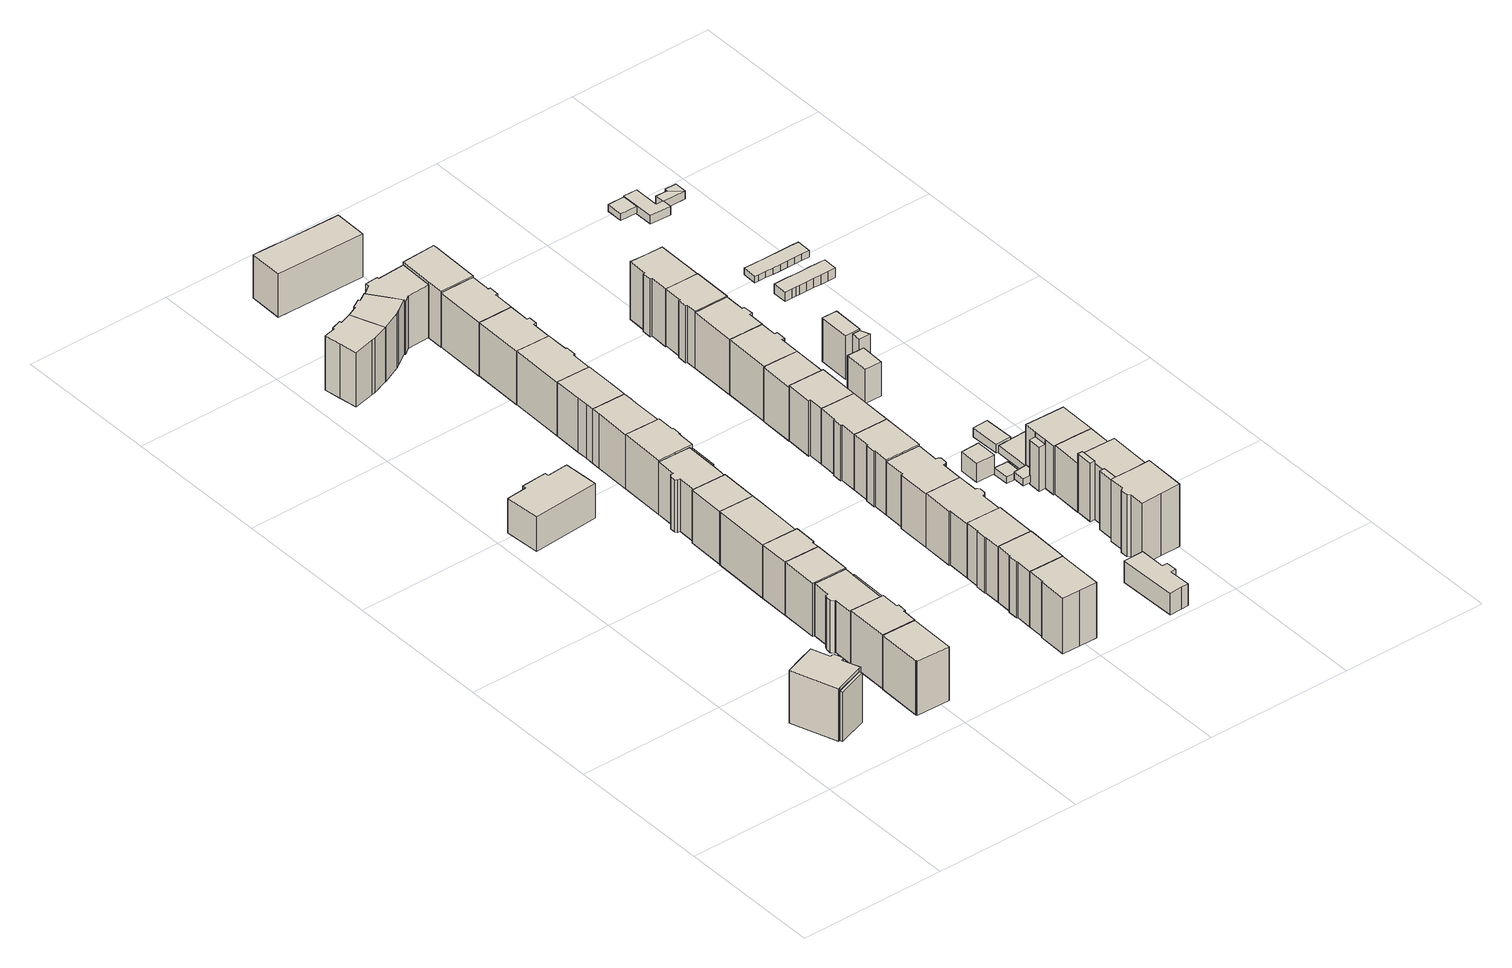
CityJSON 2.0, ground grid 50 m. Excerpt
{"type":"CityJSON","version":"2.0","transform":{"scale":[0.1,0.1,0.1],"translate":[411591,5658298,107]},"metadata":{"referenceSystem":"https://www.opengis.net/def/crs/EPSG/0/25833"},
"CityObjects":{
"building1":{"type":"Building","attributes":{"Gemeindeschluessel":14612000,"Geometrietyp2DReferenz":"3000","function":"31001_9998","roofType":"9999"},"children":["building1-1","building1-2"]},
"building1-1":{"type":"BuildingPart","attributes":{"Dachtyp_tdc":"tdcFreeFormRoof","Dachneigung":67.57,"QualitaetDacherkennung":22,"Geometrietyp2DReferenz":"3000","measuredHeight":18.31,"roofType":"5000"},"parents":["building1"],"geometry":[{"type":"Solid","lod":"1","boundaries":[[[[0,1,2,3]],[[4,5,6,7]],[[3,5,4,0]],[[2,6,5,3]],[[1,7,6,2]],[[0,4,7,1]]]]}]},
"building1-2":{"type":"BuildingPart","attributes":{"Dachtyp_tdc":"tdcHipAndGableRoof","Dachneigung":44.57,"QualitaetDacherkennung":68,"Geometrietyp2DReferenz":"3000","measuredHeight":22.52,"roofType":"5000"},"parents":["building1"],"geometry":[{"type":"Solid","lod":"1","boundaries":[[[[8,9,10,11,12,13,14,15,16,17,18,19,20]],[[21,22,23,24,25,26,27,28,7,6,29,30,31]],[[20,22,21,8]],[[19,23,22,20]],[[18,24,23,19]],[[17,25,24,18]],[[16,26,25,17]],[[15,27,26,16]],[[14,28,27,15]],[[13,7,28,14]],[[12,6,7,13]],[[11,29,6,12]],[[10,30,29,11]],[[9,31,30,10]],[[8,21,31,9]]]]}]},
"building2":{"type":"Building","attributes":{"Dachtyp_tdc":"tdcHipAndGableRoof","Gemeindeschluessel":14612000,"Dachneigung":43.56,"QualitaetDacherkennung":78,"Geometrietyp2DReferenz":"3000","measuredHeight":22.21,"function":"31001_9998","roofType":"5000"},"geometry":[{"type":"Solid","lod":"1","boundaries":[[[[32,33,34,35,36,37,38]],[[39,40,41,42,43,44,45]],[[38,40,39,32]],[[37,41,40,38]],[[36,42,41,37]],[[35,43,42,36]],[[34,44,43,35]],[[33,45,44,34]],[[32,39,45,33]]]]}]},
"building3":{"type":"Building","attributes":{"Dachtyp_tdc":"tdcFreeFormRoof","Gemeindeschluessel":14612000,"Dachneigung":41.27,"QualitaetDacherkennung":50,"Geometrietyp2DReferenz":"3000","measuredHeight":22.14,"function":"31001_9998","roofType":"5000"},"geometry":[{"type":"Solid","lod":"1","boundaries":[[[[46,47,48,49,50,51,52,53,54,55]],[[56,57,58,59,60,61,62,63,64,65]],[[55,57,56,46]],[[54,58,57,55]],[[53,59,58,54]],[[52,60,59,53]],[[51,61,60,52]],[[50,62,61,51]],[[49,63,62,50]],[[48,64,63,49]],[[47,65,64,48]],[[46,56,65,47]]]]}]},
"building4":{"type":"Building","attributes":{"Dachtyp_tdc":"tdcFreeFormRoof","Gemeindeschluessel":14612000,"Dachneigung":34.52,"QualitaetDacherkennung":68,"Geometrietyp2DReferenz":"3000","measuredHeight":14.49,"function":"31001_9998","roofType":"5000"},"geometry":[{"type":"Solid","lod":"1","boundaries":[[[[66,67,68,69,70,71,72,73,74,75]],[[76,77,78,79,80,81,82,83,84,85]],[[75,77,76,66]],[[74,78,77,75]],[[73,79,78,74]],[[72,80,79,73]],[[71,81,80,72]],[[70,82,81,71]],[[69,83,82,70]],[[68,84,83,69]],[[67,85,84,68]],[[66,76,85,67]]]]}]},
"building5":{"type":"Building","attributes":{"Gemeindeschluessel":14612000,"Geometrietyp2DReferenz":"3000","function":"31001_9998","roofType":"9999"},"children":["building5-1","building5-2"]},
"building5-1":{"type":"BuildingPart","attributes":{"Dachtyp_tdc":"tdcPolyFlatRoof","Dachneigung":7.07,"QualitaetDacherkennung":13,"Geometrietyp2DReferenz":"3000","measuredHeight":19.66,"roofType":"2100"},"parents":["building5"],"geometry":[{"type":"Solid","lod":"1","boundaries":[[[[86,87,88,89]],[[90,91,92,64]],[[89,91,90,86]],[[88,92,91,89]],[[87,64,92,88]],[[86,90,64,87]]]]}]},
"building5-2":{"type":"BuildingPart","attributes":{"Dachtyp_tdc":"tdcGableRoof","Dachneigung":44.4,"QualitaetDacherkennung":85,"Geometrietyp2DReferenz":"3000","measuredHeight":22.16,"roofType":"3100"},"parents":["building5"],"geometry":[{"type":"Solid","lod":"1","boundaries":[[[[93,94,95,96,97,98,99,100,101,102,103,104,105]],[[106,107,108,109,110,111,112,113,91,90,114,62,115]],[[105,107,106,93]],[[104,108,107,105]],[[103,109,108,104]],[[102,110,109,103]],[[101,111,110,102]],[[100,112,111,101]],[[99,113,112,100]],[[98,91,113,99]],[[97,90,91,98]],[[96,114,90,97]],[[95,62,114,96]],[[94,115,62,95]],[[93,106,115,94]]]]}]},
"building6":{"type":"Building","attributes":{"Dachtyp_tdc":"tdcGableRoof","Gemeindeschluessel":14612000,"Dachneigung":42.95,"QualitaetDacherkennung":86,"Geometrietyp2DReferenz":"3000","measuredHeight":22.09,"function":"31001_9998","roofType":"3100"},"geometry":[{"type":"Solid","lod":"1","boundaries":[[[[116,117,118,119,120]],[[121,122,113,111,123]],[[120,122,121,116]],[[119,113,122,120]],[[118,111,113,119]],[[117,123,111,118]],[[116,121,123,117]]]]}]},
"building7":{"type":"Building","attributes":{"Dachtyp_tdc":"tdcGableRoof","Gemeindeschluessel":14612000,"Dachneigung":43.2,"QualitaetDacherkennung":79,"Geometrietyp2DReferenz":"3000","measuredHeight":22.11,"function":"31001_9998","roofType":"3100"},"geometry":[{"type":"Solid","lod":"1","boundaries":[[[[124,125,126,127,128,116,129,120]],[[130,131,132,133,134,135,136,137]],[[120,131,130,124]],[[129,132,131,120]],[[116,133,132,129]],[[128,134,133,116]],[[127,135,134,128]],[[126,136,135,127]],[[125,137,136,126]],[[124,130,137,125]]]]}]},
"building8":{"type":"Building","attributes":{"Gemeindeschluessel":14612000,"Geometrietyp2DReferenz":"3000","function":"31001_9998","roofType":"9999"},"children":["building8-1","building8-2"]},
"building8-1":{"type":"BuildingPart","attributes":{"Dachtyp_tdc":"tdcGableRoof","Dachneigung":43.59,"QualitaetDacherkennung":78,"Geometrietyp2DReferenz":"3000","measuredHeight":22.15,"roofType":"3100"},"parents":["building8"],"geometry":[{"type":"Solid","lod":"1","boundaries":[[[[138,128,139,140,141]],[[142,143,144,145,134]],[[141,143,142,138]],[[140,144,143,141]],[[139,145,144,140]],[[128,134,145,139]],[[138,142,134,128]]]]}]},
"building8-2":{"type":"BuildingPart","attributes":{"Dachtyp_tdc":"tdcFreeFormRoof","Dachneigung":57.27,"QualitaetDacherkennung":38,"Geometrietyp2DReferenz":"3000","measuredHeight":18.06,"roofType":"5000"},"parents":["building8"],"geometry":[{"type":"Solid","lod":"1","boundaries":[[[[146,147,148,149]],[[144,150,136,145]],[[149,150,144,146]],[[148,136,150,149]],[[147,145,136,148]],[[146,144,145,147]]]]}]},
"building9":{"type":"Building","attributes":{"Dachtyp_tdc":"tdcFreeFormRoof","Gemeindeschluessel":14612000,"Dachneigung":43.48,"QualitaetDacherkennung":86,"Geometrietyp2DReferenz":"3000","measuredHeight":22.15,"function":"31001_9998","roofType":"5000"},"geometry":[{"type":"Solid","lod":"1","boundaries":[[[[138,141,151,152,153]],[[154,155,156,157,158]],[[153,155,154,138]],[[152,156,155,153]],[[151,157,156,152]],[[141,158,157,151]],[[138,154,158,141]]]]}]},
"building10":{"type":"Building","attributes":{"Dachtyp_tdc":"tdcGableRoof","Gemeindeschluessel":14612000,"Dachneigung":42.69,"QualitaetDacherkennung":57,"Geometrietyp2DReferenz":"3000","measuredHeight":22.46,"function":"31001_9998","roofType":"3100"},"geometry":[{"type":"Solid","lod":"1","boundaries":[[[[159,160,161,162,163,164,165,166,167,168,169,170]],[[171,172,173,174,175,176,177,178,179,180,181,182]],[[170,172,171,159]],[[169,173,172,170]],[[168,174,173,169]],[[167,175,174,168]],[[166,176,175,167]],[[165,177,176,166]],[[164,178,177,165]],[[163,179,178,164]],[[162,180,179,163]],[[161,181,180,162]],[[160,182,181,161]],[[159,171,182,160]]]]}]},
"building11":{"type":"Building","attributes":{"Gemeindeschluessel":14612000,"Geometrietyp2DReferenz":"3000","function":"31001_9998","roofType":"9999"},"children":["building11-1","building11-2"]},
"building11-1":{"type":"BuildingPart","attributes":{"Dachtyp_tdc":"tdcFreeFormRoof","Dachneigung":80.91,"QualitaetDacherkennung":33,"Geometrietyp2DReferenz":"3000","measuredHeight":19.85,"roofType":"5000"},"parents":["building11"],"geometry":[{"type":"Solid","lod":"1","boundaries":[[[[183,184,185,186,187,188]],[[189,190,191,192,193,194]],[[188,190,189,183]],[[187,191,190,188]],[[186,192,191,187]],[[185,193,192,186]],[[184,194,193,185]],[[183,189,194,184]]]]}]},
"building11-2":{"type":"BuildingPart","attributes":{"Dachtyp_tdc":"tdcGableRoof","Dachneigung":44.01,"QualitaetDacherkennung":86,"Geometrietyp2DReferenz":"3000","measuredHeight":22.15,"roofType":"3100"},"parents":["building11"],"geometry":[{"type":"Solid","lod":"1","boundaries":[[[[195,196,197,198,199,200,201,202,203,204,205,206,207]],[[208,209,210,211,212,213,214,215,216,217,218,192,191]],[[207,209,208,195]],[[206,210,209,207]],[[205,211,210,206]],[[204,212,211,205]],[[203,213,212,204]],[[202,214,213,203]],[[201,215,214,202]],[[200,216,215,201]],[[199,217,216,200]],[[198,218,217,199]],[[197,192,218,198]],[[196,191,192,197]],[[195,208,191,196]]]]}]},
"building12":{"type":"Building","attributes":{"Dachtyp_tdc":"tdcFreeFormRoof","Gemeindeschluessel":14612000,"Dachneigung":40.55,"QualitaetDacherkennung":39,"Geometrietyp2DReferenz":"3000","measuredHeight":22.16,"function":"31001_9998","roofType":"5000"},"geometry":[{"type":"Solid","lod":"1","boundaries":[[[[219,220,221,222,223,224,225,226,227,228]],[[229,230,231,193,232,217,233,234,235,236]],[[228,230,229,219]],[[227,231,230,228]],[[226,193,231,227]],[[225,232,193,226]],[[224,217,232,225]],[[223,233,217,224]],[[222,234,233,223]],[[221,235,234,222]],[[220,236,235,221]],[[219,229,236,220]]]]}]},
"building13":{"type":"Building","attributes":{"Gemeindeschluessel":14612000,"Geometrietyp2DReferenz":"3000","function":"31001_9998","roofType":"9999"},"children":["building13-1","building13-2"]},
"building13-1":{"type":"BuildingPart","attributes":{"Dachtyp_tdc":"tdcGableRoof","Dachneigung":42.95,"QualitaetDacherkennung":83,"Geometrietyp2DReferenz":"3000","measuredHeight":22.2,"roofType":"3100"},"parents":["building13"],"geometry":[{"type":"Solid","lod":"1","boundaries":[[[[237,238,239,240,241,242,243,244,245]],[[246,247,248,249,250,251,252,253,254]],[[245,247,246,237]],[[244,248,247,245]],[[243,249,248,244]],[[242,250,249,243]],[[241,251,250,242]],[[240,252,251,241]],[[239,253,252,240]],[[238,254,253,239]],[[237,246,254,238]]]]}]},
"building13-2":{"type":"BuildingPart","attributes":{"Dachtyp_tdc":"tdcFreeFormRoof","Dachneigung":83.79,"QualitaetDacherkennung":39,"Geometrietyp2DReferenz":"3000","measuredHeight":19.77,"roofType":"5000"},"parents":["building13"],"geometry":[{"type":"Solid","lod":"1","boundaries":[[[[255,256,257,258]],[[246,259,260,247]],[[258,259,246,255]],[[257,260,259,258]],[[256,247,260,257]],[[255,246,247,256]]]]}]},
"building14":{"type":"Building","attributes":{"Dachtyp_tdc":"tdcGableRoof","Gemeindeschluessel":14612000,"Dachneigung":42.49,"QualitaetDacherkennung":65,"Geometrietyp2DReferenz":"3000","measuredHeight":22.49,"function":"31001_9998","roofType":"3100"},"geometry":[{"type":"Solid","lod":"1","boundaries":[[[[261,262,263,264,265,266,267,268,269,270,271,272]],[[273,274,275,276,277,278,279,280,281,282,283,284]],[[272,274,273,261]],[[271,275,274,272]],[[270,276,275,271]],[[269,277,276,270]],[[268,278,277,269]],[[267,279,278,268]],[[266,280,279,267]],[[265,281,280,266]],[[264,282,281,265]],[[263,283,282,264]],[[262,284,283,263]],[[261,273,284,262]]]]}]},
"building15":{"type":"Building","attributes":{"Dachtyp_tdc":"tdcGableRoof","Gemeindeschluessel":14612000,"Dachneigung":44.01,"QualitaetDacherkennung":89,"Geometrietyp2DReferenz":"3000","measuredHeight":22.25,"function":"31001_9998","roofType":"3100"},"geometry":[{"type":"Solid","lod":"1","boundaries":[[[[285,241,239,286,287,288,289,290]],[[291,292,293,294,295,296,253,251]],[[290,292,291,285]],[[289,293,292,290]],[[288,294,293,289]],[[287,295,294,288]],[[286,296,295,287]],[[239,253,296,286]],[[241,251,253,239]],[[285,291,251,241]]]]}]},
"building16":{"type":"Building","attributes":{"Dachtyp_tdc":"tdcGableRoof","Gemeindeschluessel":14612000,"Dachneigung":44.31,"QualitaetDacherkennung":82,"Geometrietyp2DReferenz":"3000","measuredHeight":22.92,"function":"31001_9998","roofType":"3100"},"geometry":[{"type":"Solid","lod":"1","boundaries":[[[[297,298,299,300,301,302,303,304]],[[305,306,307,308,309,310,311,312]],[[304,306,305,297]],[[303,307,306,304]],[[302,308,307,303]],[[301,309,308,302]],[[300,310,309,301]],[[299,311,310,300]],[[298,312,311,299]],[[297,305,312,298]]]]}]},
"building17":{"type":"Building","attributes":{"Dachtyp_tdc":"tdcGableRoof","Gemeindeschluessel":14612000,"Dachneigung":43.63,"QualitaetDacherkennung":89,"Geometrietyp2DReferenz":"3000","measuredHeight":22.29,"function":"31001_9998","roofType":"3100"},"geometry":[{"type":"Solid","lod":"1","boundaries":[[[[313,314,315,316,317,318,319,320,321,322]],[[323,324,325,294,326,293,327,328,329,330]],[[322,324,323,313]],[[321,325,324,322]],[[320,294,325,321]],[[319,326,294,320]],[[318,293,326,319]],[[317,327,293,318]],[[316,328,327,317]],[[315,329,328,316]],[[314,330,329,315]],[[313,323,330,314]]]]}]},
"building18":{"type":"Building","attributes":{"Dachtyp_tdc":"tdcGableRoof","Gemeindeschluessel":14612000,"Dachneigung":43.38,"QualitaetDacherkennung":90,"Geometrietyp2DReferenz":"3000","measuredHeight":22.94,"function":"31001_9998","roofType":"3100"},"geometry":[{"type":"Solid","lod":"1","boundaries":[[[[331,332,333,334,335,336,337,338,339,340]],[[341,342,343,344,345,346,308,347,306,348]],[[340,342,341,331]],[[339,343,342,340]],[[338,344,343,339]],[[337,345,344,338]],[[336,346,345,337]],[[335,308,346,336]],[[334,347,308,335]],[[333,306,347,334]],[[332,348,306,333]],[[331,341,348,332]]]]}]},
"building19":{"type":"Building","attributes":{"Dachtyp_tdc":"tdcFreeFormRoof","Gemeindeschluessel":14612000,"Dachneigung":42.76,"QualitaetDacherkennung":37,"Geometrietyp2DReferenz":"3000","measuredHeight":22.69,"function":"31001_9998","roofType":"5000"},"geometry":[{"type":"Solid","lod":"1","boundaries":[[[[349,350,351,352,353,354,355,356,357,358]],[[359,360,361,362,363,364,365,366,367,368]],[[358,360,359,349]],[[357,361,360,358]],[[356,362,361,357]],[[355,363,362,356]],[[354,364,363,355]],[[353,365,364,354]],[[352,366,365,353]],[[351,367,366,352]],[[350,368,367,351]],[[349,359,368,350]]]]}]},
"building20":{"type":"Building","attributes":{"Dachtyp_tdc":"tdcGableRoof","Gemeindeschluessel":14612000,"Dachneigung":44.85,"QualitaetDacherkennung":86,"Geometrietyp2DReferenz":"3000","measuredHeight":22.99,"function":"31001_9998","roofType":"3100"},"geometry":[{"type":"Solid","lod":"1","boundaries":[[[[369,370,371,372,373,374,375,376,377,378]],[[345,344,379,380,381,382,383,384,385,346]],[[378,344,345,369]],[[377,379,344,378]],[[376,380,379,377]],[[375,381,380,376]],[[374,382,381,375]],[[373,383,382,374]],[[372,384,383,373]],[[371,385,384,372]],[[370,346,385,371]],[[369,345,346,370]]]]}]},
"building21":{"type":"Building","attributes":{"Dachtyp_tdc":"tdcGableRoof","Gemeindeschluessel":14612000,"Dachneigung":43.39,"QualitaetDacherkennung":94,"Geometrietyp2DReferenz":"3000","measuredHeight":22.41,"function":"31001_9998","roofType":"3100"},"geometry":[{"type":"Solid","lod":"1","boundaries":[[[[386,387,388,389,390,391,392,393,394,395,396]],[[397,398,399,400,401,402,403,404,405,406,407]],[[396,398,397,386]],[[395,399,398,396]],[[394,400,399,395]],[[393,401,400,394]],[[392,402,401,393]],[[391,403,402,392]],[[390,404,403,391]],[[389,405,404,390]],[[388,406,405,389]],[[387,407,406,388]],[[386,397,407,387]]]]}]},
"building22":{"type":"Building","attributes":{"Dachtyp_tdc":"tdcPolyFlatRoof","Gemeindeschluessel":14612000,"Dachneigung":3.53,"QualitaetDacherkennung":77,"Geometrietyp2DReferenz":"3000","measuredHeight":15.85,"function":"31001_9998","roofType":"2100"},"geometry":[{"type":"Solid","lod":"1","boundaries":[[[[408,409,410,411,412,413,414,415]],[[416,417,418,419,420,421,422,423]],[[415,417,416,408]],[[414,418,417,415]],[[413,419,418,414]],[[412,420,419,413]],[[411,421,420,412]],[[410,422,421,411]],[[409,423,422,410]],[[408,416,423,409]]]]}]},
"building23":{"type":"Building","attributes":{"Dachtyp_tdc":"tdcGableRoof","Gemeindeschluessel":14612000,"Dachneigung":43.15,"QualitaetDacherkennung":81,"Geometrietyp2DReferenz":"3000","measuredHeight":22.89,"function":"31001_9998","roofType":"3100"},"geometry":[{"type":"Solid","lod":"1","boundaries":[[[[424,425,426,427,428,429,430,431,432,433,434,435,436,437]],[[438,439,440,441,442,443,444,445,446,447,385,448,383,449]],[[437,439,438,424]],[[436,440,439,437]],[[435,441,440,436]],[[434,442,441,435]],[[433,443,442,434]],[[432,444,443,433]],[[431,445,444,432]],[[430,446,445,431]],[[429,447,446,430]],[[428,385,447,429]],[[427,448,385,428]],[[426,383,448,427]],[[425,449,383,426]],[[424,438,449,425]]]]}]},
"building24":{"type":"Building","attributes":{"Dachtyp_tdc":"tdcGableRoof","Gemeindeschluessel":14612000,"Dachneigung":43.79,"QualitaetDacherkennung":91,"Geometrietyp2DReferenz":"3000","measuredHeight":22.56,"function":"31001_9998","roofType":"3100"},"geometry":[{"type":"Solid","lod":"1","boundaries":[[[[450,451,452,453,454,455,456,457,458,459]],[[460,461,462,463,464,465,466,467,468,469]],[[459,461,460,450]],[[458,462,461,459]],[[457,463,462,458]],[[456,464,463,457]],[[455,465,464,456]],[[454,466,465,455]],[[453,467,466,454]],[[452,468,467,453]],[[451,469,468,452]],[[450,460,469,451]]]]}]},
"building25":{"type":"Building","attributes":{"Dachtyp_tdc":"tdcFreeFormRoof","Gemeindeschluessel":14612000,"Dachneigung":42.02,"QualitaetDacherkennung":50,"Geometrietyp2DReferenz":"3000","measuredHeight":22.68,"function":"31001_9998","roofType":"5000"},"geometry":[{"type":"Solid","lod":"1","boundaries":[[[[470,471,472,473,474,475,476]],[[477,478,479,480,481,482,483]],[[476,478,477,470]],[[475,479,478,476]],[[474,480,479,475]],[[473,481,480,474]],[[472,482,481,473]],[[471,483,482,472]],[[470,477,483,471]]]]}]},
"building26":{"type":"Building","attributes":{"Dachtyp_tdc":"tdcGableRoof","Gemeindeschluessel":14612000,"Dachneigung":44.09,"QualitaetDacherkennung":80,"Geometrietyp2DReferenz":"3000","measuredHeight":22.94,"function":"31001_9998","roofType":"3100"},"geometry":[{"type":"Solid","lod":"1","boundaries":[[[[484,485,486,487,488,489,490,491,492,493,494,495,496,497]],[[498,499,500,501,502,503,504,505,506,507,441,440,439,508]],[[497,499,498,484]],[[496,500,499,497]],[[495,501,500,496]],[[494,502,501,495]],[[493,503,502,494]],[[492,504,503,493]],[[491,505,504,492]],[[490,506,505,491]],[[489,507,506,490]],[[488,441,507,489]],[[487,440,441,488]],[[486,439,440,487]],[[485,508,439,486]],[[484,498,508,485]]]]}]},
"building27":{"type":"Building","attributes":{"Dachtyp_tdc":"tdcGableRoof","Gemeindeschluessel":14612000,"Dachneigung":44.88,"QualitaetDacherkennung":85,"Geometrietyp2DReferenz":"3000","measuredHeight":22.97,"function":"31001_9998","roofType":"3100"},"geometry":[{"type":"Solid","lod":"1","boundaries":[[[[509,510,511,512,513,514,515,516,517,518]],[[500,499,519,520,521,522,523,524,525,501]],[[518,499,500,509]],[[517,519,499,518]],[[516,520,519,517]],[[515,521,520,516]],[[514,522,521,515]],[[513,523,522,514]],[[512,524,523,513]],[[511,525,524,512]],[[510,501,525,511]],[[509,500,501,510]]]]}]},
"building28":{"type":"Building","attributes":{"Dachtyp_tdc":"tdcGableRoof","Gemeindeschluessel":14612000,"Dachneigung":45.2,"QualitaetDacherkennung":89,"Geometrietyp2DReferenz":"3000","measuredHeight":22.96,"function":"31001_9998","roofType":"3100"},"geometry":[{"type":"Solid","lod":"1","boundaries":[[[[512,511,526,527,528,529,530,531,532,513]],[[524,523,533,534,535,536,537,538,539,525]],[[513,523,524,512]],[[532,533,523,513]],[[531,534,533,532]],[[530,535,534,531]],[[529,536,535,530]],[[528,537,536,529]],[[527,538,537,528]],[[526,539,538,527]],[[511,525,539,526]],[[512,524,525,511]]]]}]},
"building29":{"type":"Building","attributes":{"Dachtyp_tdc":"tdcFreeFormRoof","Gemeindeschluessel":14612000,"Dachneigung":47.43,"QualitaetDacherkennung":79,"Geometrietyp2DReferenz":"3000","measuredHeight":9.64,"function":"31001_9998","roofType":"5000"},"geometry":[{"type":"Solid","lod":"1","boundaries":[[[[540,541,542,543,544,545,546,547,548]],[[549,550,551,552,553,554,555,556,557]],[[548,550,549,540]],[[547,551,550,548]],[[546,552,551,547]],[[545,553,552,546]],[[544,554,553,545]],[[543,555,554,544]],[[542,556,555,543]],[[541,557,556,542]],[[540,549,557,541]]]]}]},
"building30":{"type":"Building","attributes":{"Dachtyp_tdc":"tdcGableRoof","Gemeindeschluessel":14612000,"Dachneigung":44.36,"QualitaetDacherkennung":82,"Geometrietyp2DReferenz":"3000","measuredHeight":22.98,"function":"31001_9998","roofType":"3100"},"geometry":[{"type":"Solid","lod":"1","boundaries":[[[[558,526,559,560,561,562,563,528]],[[564,537,565,566,567,568,569,539]],[[528,537,564,558]],[[563,565,537,528]],[[562,566,565,563]],[[561,567,566,562]],[[560,568,567,561]],[[559,569,568,560]],[[526,539,569,559]],[[558,564,539,526]]]]}]},
"building31":{"type":"Building","attributes":{"Dachtyp_tdc":"tdcGableRoof","Gemeindeschluessel":14612000,"Dachneigung":10.4,"QualitaetDacherkennung":58,"Geometrietyp2DReferenz":"3000","measuredHeight":21.35,"function":"31001_9998","roofType":"3100"},"geometry":[{"type":"Solid","lod":"1","boundaries":[[[[570,571,572,573,574,575,576,577]],[[578,579,580,581,582,583,584,585]],[[577,579,578,570]],[[576,580,579,577]],[[575,581,580,576]],[[574,582,581,575]],[[573,583,582,574]],[[572,584,583,573]],[[571,585,584,572]],[[570,578,585,571]]]]}]},
"building32":{"type":"Building","attributes":{"Dachtyp_tdc":"tdcGableRoof","Gemeindeschluessel":14612000,"Dachneigung":45.21,"QualitaetDacherkennung":89,"Geometrietyp2DReferenz":"3000","measuredHeight":23.3,"function":"31001_9998","roofType":"3100"},"geometry":[{"type":"Solid","lod":"1","boundaries":[[[[586,587,588,589,590,574,591,572,592,593]],[[594,595,596,597,598,599,600,601,602,603]],[[593,595,594,586]],[[592,596,595,593]],[[572,597,596,592]],[[591,598,597,572]],[[574,599,598,591]],[[590,600,599,574]],[[589,601,600,590]],[[588,602,601,589]],[[587,603,602,588]],[[586,594,603,587]]]]}]},
"building33":{"type":"Building","attributes":{"Dachtyp_tdc":"tdcGableRoof","Gemeindeschluessel":14612000,"Dachneigung":44.28,"QualitaetDacherkennung":94,"Geometrietyp2DReferenz":"3000","measuredHeight":23.43,"function":"31001_9998","roofType":"3100"},"geometry":[{"type":"Solid","lod":"1","boundaries":[[[[604,605,606,607,608,609,610,611,612,613]],[[614,615,616,617,618,619,620,621,622,623]],[[613,615,614,604]],[[612,616,615,613]],[[611,617,616,612]],[[610,618,617,611]],[[609,619,618,610]],[[608,620,619,609]],[[607,621,620,608]],[[606,622,621,607]],[[605,623,622,606]],[[604,614,623,605]]]]}]},
"building34":{"type":"Building","attributes":{"Dachtyp_tdc":"tdcGableRoof","Gemeindeschluessel":14612000,"Dachneigung":33.74,"QualitaetDacherkennung":76,"Geometrietyp2DReferenz":"3000","measuredHeight":24.93,"function":"31001_9998","roofType":"3100"},"geometry":[{"type":"Solid","lod":"1","boundaries":[[[[624,625,626,627,628,629,630,631,632,633,634]],[[635,636,637,638,639,640,641,642,643,644,645]],[[634,636,635,624]],[[633,637,636,634]],[[632,638,637,633]],[[631,639,638,632]],[[630,640,639,631]],[[629,641,640,630]],[[628,642,641,629]],[[627,643,642,628]],[[626,644,643,627]],[[625,645,644,626]],[[624,635,645,625]]]]}]},
"building35":{"type":"Building","attributes":{"Dachtyp_tdc":"tdcGableRoof","Gemeindeschluessel":14612000,"Dachneigung":26.87,"QualitaetDacherkennung":9,"Geometrietyp2DReferenz":"3000","measuredHeight":8.48,"function":"31001_9998","roofType":"3100"},"geometry":[{"type":"Solid","lod":"1","boundaries":[[[[646,647,648,649]],[[650,651,652,653]],[[649,651,650,646]],[[648,652,651,649]],[[647,653,652,648]],[[646,650,653,647]]]]}]},
"building36":{"type":"Building","attributes":{"Dachtyp_tdc":"tdcGableRoof","Gemeindeschluessel":14612000,"Dachneigung":45.18,"QualitaetDacherkennung":93,"Geometrietyp2DReferenz":"3000","measuredHeight":23.47,"function":"31001_9998","roofType":"3100"},"geometry":[{"type":"Solid","lod":"1","boundaries":[[[[654,655,656,657,658,659,660,661,662,663]],[[664,665,666,667,668,669,670,671,672,673]],[[663,665,664,654]],[[662,666,665,663]],[[661,667,666,662]],[[660,668,667,661]],[[659,669,668,660]],[[658,670,669,659]],[[657,671,670,658]],[[656,672,671,657]],[[655,673,672,656]],[[654,664,673,655]]]]}]},
"building37":{"type":"Building","attributes":{"Dachtyp_tdc":"tdcFreeFormRoof","Gemeindeschluessel":14612000,"Dachneigung":58.15,"QualitaetDacherkennung":14,"Geometrietyp2DReferenz":"3000","measuredHeight":4.24,"function":"31001_9998","roofType":"5000"},"geometry":[{"type":"Solid","lod":"1","boundaries":[[[[674,675,676,677,678]],[[679,680,681,682,683]],[[678,680,679,674]],[[677,681,680,678]],[[676,682,681,677]],[[675,683,682,676]],[[674,679,683,675]]]]}]},
"building38":{"type":"Building","attributes":{"Dachtyp_tdc":"tdcGableRoof","Gemeindeschluessel":14612000,"Dachneigung":44.59,"QualitaetDacherkennung":86,"Geometrietyp2DReferenz":"3000","measuredHeight":23.9,"function":"31001_9998","roofType":"3100"},"geometry":[{"type":"Solid","lod":"1","boundaries":[[[[684,685,686,687,688,689,690,691,692,693]],[[694,695,696,697,698,699,700,701,702,703]],[[693,695,694,684]],[[692,696,695,693]],[[691,697,696,692]],[[690,698,697,691]],[[689,699,698,690]],[[688,700,699,689]],[[687,701,700,688]],[[686,702,701,687]],[[685,703,702,686]],[[684,694,703,685]]]]}]},
"building39":{"type":"Building","attributes":{"Gemeindeschluessel":14612000,"Geometrietyp2DReferenz":"3000","function":"31001_9998","roofType":"9999"},"children":["building39-1","building39-2","building39-3"]},
"building39-1":{"type":"BuildingPart","attributes":{"Dachtyp_tdc":"tdcPolyFlatRoof","Dachneigung":11.08,"QualitaetDacherkennung":42,"Geometrietyp2DReferenz":"3000","measuredHeight":21.2,"roofType":"2100"},"parents":["building39"],"geometry":[{"type":"Solid","lod":"1","boundaries":[[[[704,705,706,707]],[[708,709,710,711]],[[707,709,708,704]],[[706,710,709,707]],[[705,711,710,706]],[[704,708,711,705]]]]}]},
"building39-2":{"type":"BuildingPart","attributes":{"Dachtyp_tdc":"tdcPolyFlatRoof","Dachneigung":11.07,"QualitaetDacherkennung":49,"Geometrietyp2DReferenz":"3000","measuredHeight":21.16,"roofType":"2100"},"parents":["building39"],"geometry":[{"type":"Solid","lod":"1","boundaries":[[[[712,713,714,715]],[[716,717,718,719]],[[715,717,716,712]],[[714,718,717,715]],[[713,719,718,714]],[[712,716,719,713]]]]}]},
"building39-3":{"type":"BuildingPart","attributes":{"Dachtyp_tdc":"tdcGableRoof","Dachneigung":32.38,"QualitaetDacherkennung":62,"Geometrietyp2DReferenz":"3000","measuredHeight":22.46,"roofType":"3100"},"parents":["building39"],"geometry":[{"type":"Solid","lod":"1","boundaries":[[[[720,721,722,723,724,725]],[[726,710,709,718,717,727]],[[725,710,726,720]],[[724,709,710,725]],[[723,718,709,724]],[[722,717,718,723]],[[721,727,717,722]],[[720,726,727,721]]]]}]},
"building40":{"type":"Building","attributes":{"Dachtyp_tdc":"tdcFreeFormRoof","Gemeindeschluessel":14612000,"Dachneigung":10.65,"QualitaetDacherkennung":40,"Geometrietyp2DReferenz":"3000","measuredHeight":2.87,"function":"31001_9998","roofType":"5000"},"geometry":[{"type":"Solid","lod":"1","boundaries":[[[[728,729,730,731,732,733]],[[734,735,736,737,738,739]],[[733,735,734,728]],[[732,736,735,733]],[[731,737,736,732]],[[730,738,737,731]],[[729,739,738,730]],[[728,734,739,729]]]]}]},
"building41":{"type":"Building","attributes":{"Dachtyp_tdc":"tdcGableRoof","Gemeindeschluessel":14612000,"Dachneigung":32.23,"QualitaetDacherkennung":62,"Geometrietyp2DReferenz":"3000","measuredHeight":19.43,"function":"31001_9998","roofType":"3100"},"geometry":[{"type":"Solid","lod":"1","boundaries":[[[[740,741,742,743,744,745,746]],[[747,748,749,750,751,752,753]],[[746,748,747,740]],[[745,749,748,746]],[[744,750,749,745]],[[743,751,750,744]],[[742,752,751,743]],[[741,753,752,742]],[[740,747,753,741]]]]}]},
"building42":{"type":"Building","attributes":{"Gemeindeschluessel":14612000,"Geometrietyp2DReferenz":"3000","function":"31001_9998","roofType":"9999"},"children":["building42-1","building42-2"]},
"building42-1":{"type":"BuildingPart","attributes":{"Dachtyp_tdc":"tdcPolyFlatRoof","Dachneigung":23.83,"QualitaetDacherkennung":66,"Geometrietyp2DReferenz":"3000","measuredHeight":16.24,"roofType":"2100"},"parents":["building42"],"geometry":[{"type":"Solid","lod":"1","boundaries":[[[[754,755,756,757,758,759]],[[760,761,762,763,764,765]],[[759,761,760,754]],[[758,762,761,759]],[[757,763,762,758]],[[756,764,763,757]],[[755,765,764,756]],[[754,760,765,755]]]]}]},
"building42-2":{"type":"BuildingPart","attributes":{"Dachtyp_tdc":"tdcGableRoof","Dachneigung":24.18,"QualitaetDacherkennung":76,"Geometrietyp2DReferenz":"3000","measuredHeight":19.25,"roofType":"3100"},"parents":["building42"],"geometry":[{"type":"Solid","lod":"1","boundaries":[[[[766,767,768,769,770,771,772,773,774,775,776,777,778,779]],[[780,781,762,761,760,782,783,784,785,786,752,787,750,749]],[[779,781,780,766]],[[778,762,781,779]],[[777,761,762,778]],[[776,760,761,777]],[[775,782,760,776]],[[774,783,782,775]],[[773,784,783,774]],[[772,785,784,773]],[[771,786,785,772]],[[770,752,786,771]],[[769,787,752,770]],[[768,750,787,769]],[[767,749,750,768]],[[766,780,749,767]]]]}]},
"building43":{"type":"Building","attributes":{"Dachtyp_tdc":"tdcGableRoof","Gemeindeschluessel":14612000,"Dachneigung":34.78,"QualitaetDacherkennung":3,"Geometrietyp2DReferenz":"3000","measuredHeight":13.73,"function":"31001_9998","roofType":"3100"},"geometry":[{"type":"Solid","lod":"1","boundaries":[[[[788,789,790,791]],[[792,793,794,795]],[[791,793,792,788]],[[790,794,793,791]],[[789,795,794,790]],[[788,792,795,789]]]]}]},
"building44":{"type":"Building","attributes":{"Dachtyp_tdc":"tdcPolyFlatRoof","Gemeindeschluessel":14612000,"Dachneigung":5.79,"QualitaetDacherkennung":74,"Geometrietyp2DReferenz":"3000","measuredHeight":3.51,"function":"31001_9998","roofType":"2100"},"geometry":[{"type":"Solid","lod":"1","boundaries":[[[[796,797,798,799]],[[800,801,802,803]],[[799,801,800,796]],[[798,802,801,799]],[[797,803,802,798]],[[796,800,803,797]]]]}]},
"building45":{"type":"Building","attributes":{"Dachtyp_tdc":"tdcGableRoof","Gemeindeschluessel":14612000,"Dachneigung":10.35,"QualitaetDacherkennung":18,"Geometrietyp2DReferenz":"3000","measuredHeight":3.33,"function":"31001_9998","roofType":"3100"},"geometry":[{"type":"Solid","lod":"1","boundaries":[[[[804,805,806,807]],[[808,809,810,811]],[[807,809,808,804]],[[806,810,809,807]],[[805,811,810,806]],[[804,808,811,805]]]]}]},
"building46":{"type":"Building","attributes":{"Gemeindeschluessel":14612000,"Geometrietyp2DReferenz":"3000","function":"31001_9998","roofType":"9999"},"children":["building46-1","building46-2"]},
"building46-1":{"type":"BuildingPart","attributes":{"Dachtyp_tdc":"tdcFreeFormRoof","Dachneigung":61.2,"QualitaetDacherkennung":8,"Geometrietyp2DReferenz":"3000","measuredHeight":16.62,"roofType":"5000"},"parents":["building46"],"geometry":[{"type":"Solid","lod":"1","boundaries":[[[[812,813,814,815]],[[816,817,818,819]],[[815,817,816,812]],[[814,818,817,815]],[[813,819,818,814]],[[812,816,819,813]]]]}]},
"building46-2":{"type":"BuildingPart","attributes":{"Dachtyp_tdc":"tdcFreeFormRoof","Dachneigung":62.48,"QualitaetDacherkennung":8,"Geometrietyp2DReferenz":"3000","measuredHeight":18.14,"roofType":"5000"},"parents":["building46"],"geometry":[{"type":"Solid","lod":"1","boundaries":[[[[820,821,822,823]],[[824,825,816,826]],[[823,825,824,820]],[[822,816,825,823]],[[821,826,816,822]],[[820,824,826,821]]]]}]},
"building47":{"type":"Building","attributes":{"Dachtyp_tdc":"tdcPolyFlatRoof","Gemeindeschluessel":14612000,"Dachneigung":2.91,"QualitaetDacherkennung":82,"Geometrietyp2DReferenz":"3000","measuredHeight":2.48,"function":"31001_9998","roofType":"2100"},"geometry":[{"type":"Solid","lod":"1","boundaries":[[[[827,828,829,830]],[[831,832,833,834]],[[830,832,831,827]],[[829,833,832,830]],[[828,834,833,829]],[[827,831,834,828]]]]}]},
"building48":{"type":"Building","attributes":{"Dachtyp_tdc":"tdcGableRoof","Gemeindeschluessel":14612000,"Dachneigung":13.82,"QualitaetDacherkennung":7,"Geometrietyp2DReferenz":"3000","measuredHeight":5.64,"function":"31001_2463","roofType":"3100"},"geometry":[{"type":"Solid","lod":"1","boundaries":[[[[835,836,837,838,839,840,841,842,843,844,845,846,847,848,849,850,851,852]],[[853,854,855,856,857,858,859,860,861,862,863,864,865,866,867,868,869,870]],[[852,854,853,835]],[[851,855,854,852]],[[850,856,855,851]],[[849,857,856,850]],[[848,858,857,849]],[[847,859,858,848]],[[846,860,859,847]],[[845,861,860,846]],[[844,862,861,845]],[[843,863,862,844]],[[842,864,863,843]],[[841,865,864,842]],[[840,866,865,841]],[[839,867,866,840]],[[838,868,867,839]],[[837,869,868,838]],[[836,870,869,837]],[[835,853,870,836]]]]}]},
"building49":{"type":"Building","attributes":{"Dachtyp_tdc":"tdcPolyFlatRoof","Gemeindeschluessel":14612000,"Dachneigung":2.62,"QualitaetDacherkennung":86,"Geometrietyp2DReferenz":"3000","measuredHeight":2.35,"function":"31001_2463","roofType":"2100"},"geometry":[{"type":"Solid","lod":"1","boundaries":[[[[871,872,873,874,875,876,877,878,879,880,881,882,883,884,885,886,887,888]],[[889,890,891,892,893,894,895,896,897,898,899,900,901,902,903,904,905,906]],[[888,890,889,871]],[[887,891,890,888]],[[886,892,891,887]],[[885,893,892,886]],[[884,894,893,885]],[[883,895,894,884]],[[882,896,895,883]],[[881,897,896,882]],[[880,898,897,881]],[[879,899,898,880]],[[878,900,899,879]],[[877,901,900,878]],[[876,902,901,877]],[[875,903,902,876]],[[874,904,903,875]],[[873,905,904,874]],[[872,906,905,873]],[[871,889,906,872]]]]}]},
"building50":{"type":"Building","attributes":{"Dachtyp_tdc":"tdcPolyFlatRoof","Gemeindeschluessel":14612000,"Dachneigung":3.71,"QualitaetDacherkennung":58,"Geometrietyp2DReferenz":"3000","measuredHeight":3.48,"function":"31001_9998","roofType":"2100"},"geometry":[{"type":"Solid","lod":"1","boundaries":[[[[907,908,909,910,911,912,913]],[[914,915,916,917,918,919,920]],[[913,915,914,907]],[[912,916,915,913]],[[911,917,916,912]],[[910,918,917,911]],[[909,919,918,910]],[[908,920,919,909]],[[907,914,920,908]]]]}]},
"building51":{"type":"Building","attributes":{"Gemeindeschluessel":14612000,"Geometrietyp2DReferenz":"3000","function":"31001_9998","roofType":"9999"},"children":["building51-1","building51-2"]},
"building51-1":{"type":"BuildingPart","attributes":{"Dachtyp_tdc":"tdcPolyFlatRoof","Dachneigung":3.02,"QualitaetDacherkennung":67,"Geometrietyp2DReferenz":"3000","measuredHeight":3.04,"roofType":"2100"},"parents":["building51"],"geometry":[{"type":"Solid","lod":"1","boundaries":[[[[921,922,923,924]],[[925,926,927,928]],[[924,926,925,921]],[[923,927,926,924]],[[922,928,927,923]],[[921,925,928,922]]]]}]},
"building51-2":{"type":"BuildingPart","attributes":{"Dachtyp_tdc":"tdcGableRoof","Dachneigung":12.06,"QualitaetDacherkennung":82,"Geometrietyp2DReferenz":"3000","measuredHeight":3.17,"roofType":"3100"},"parents":["building51"],"geometry":[{"type":"Solid","lod":"1","boundaries":[[[[929,930,921,924]],[[931,926,925,932]],[[924,926,931,929]],[[921,925,926,924]],[[930,932,925,921]],[[929,931,932,930]]]]}]}
},
"vertices":[
[228,130,238],[225,140,238],[124,104,238],[127,95,238],[228,130,61],[127,95,61],[124,104,61],[225,140,61],
[176,299,250],[120,279,250],[64,259,250],[119,102,250],[124,104,250],[225,140,250],[232,142,250],[211,201,250],[218,204,250],[221,211,250],[213,235,250],[206,238,250],[198,236,250],[176,299,61],[198,236,61],[206,238,61],[213,235,61],[221,211,61],[218,204,61],[211,201,61],[232,142,61],[119,102,61],[64,259,61],[120,279,61],
[376,218,250],[372,65,250],[375,65,250],[374,60,250],[489,57,250],[492,215,250],[432,217,250],[376,218,57],[432,217,57],[492,215,57],[489,57,57],[374,60,57],[375,65,57],[372,65,57],
[501,300,251],[495,300,251],[496,363,251],[438,364,251],[379,366,251],[376,218,251],[434,217,251],[492,215,251],[494,269,251],[500,268,251],[501,300,58],[500,268,58],[494,269,58],[492,215,58],[434,217,58],[376,218,58],[379,366,58],[438,364,58],[496,363,58],[495,300,58],
[8,1463,186],[16,1343,186],[246,1359,186],[242,1414,186],[240,1449,186],[238,1479,186],[167,1474,186],[166,1487,186],[78,1481,186],[79,1468,186],[8,1463,62],[79,1468,62],[78,1481,62],[166,1487,62],[167,1474,62],[238,1479,62],[240,1449,62],[242,1414,62],[246,1359,62],[16,1343,62],
[491,363,246],[496,363,246],[499,497,246],[495,497,246],[491,363,58],[495,497,58],[499,497,58],
[376,436,245],[381,436,245],[379,366,245],[436,364,245],[491,363,245],[495,497,245],[496,533,245],[440,534,245],[384,536,245],[382,473,245],[374,473,245],[369,464,245],[368,445,245],[376,436,58],[368,445,58],[369,464,58],[374,473,58],[382,473,58],[384,536,58],[440,534,58],[496,533,58],[436,364,58],[381,436,58],
[380,664,249],[377,536,249],[384,536,249],[496,533,249],[499,661,249],[380,664,58],[499,661,58],[377,536,58],
[499,688,249],[504,688,249],[506,765,249],[445,767,249],[382,768,249],[443,662,249],[499,688,57],[499,661,57],[443,662,57],[380,664,57],[382,768,57],[445,767,57],[506,765,57],[504,688,57],
[387,968,249],[500,765,249],[505,938,249],[505,965,249],[387,968,57],[505,965,57],[505,938,57],[500,765,57],
[505,938,236],[500,765,236],[506,765,236],[510,938,236],[510,938,57],
[508,1093,249],[397,1096,249],[390,1096,249],[387,968,58],[390,1096,58],[397,1096,58],[508,1093,58],[505,965,58],
[125,2221,250],[140,2225,250],[195,2245,250],[174,2299,250],[152,2357,250],[113,2342,250],[110,2349,250],[76,2338,250],[77,2332,250],[36,2323,250],[45,2266,250],[54,2205,250],[125,2221,55],[54,2205,55],[45,2266,55],[36,2323,55],[77,2332,55],[76,2338,55],[110,2349,55],[113,2342,55],[152,2357,55],[174,2299,55],[195,2245,55],[140,2225,55],
[515,1160,240],[520,1160,240],[523,1260,240],[513,1260,240],[510,1129,240],[514,1129,240],[515,1160,57],[514,1129,57],[510,1129,57],[513,1260,57],[523,1260,57],[520,1160,57],
[508,1093,245],[510,1129,245],[513,1260,245],[458,1262,245],[401,1263,245],[400,1195,245],[391,1196,245],[385,1189,245],[385,1169,245],[390,1163,245],[399,1162,245],[397,1096,245],[454,1095,245],[508,1093,57],[454,1095,57],[397,1096,57],[399,1162,57],[390,1163,57],[385,1169,57],[385,1189,57],[391,1196,57],[400,1195,57],[401,1263,57],[458,1262,57],
[529,1353,252],[525,1353,252],[526,1414,252],[466,1415,252],[405,1417,252],[401,1263,252],[462,1262,252],[523,1260,252],[525,1321,252],[528,1321,252],[529,1353,57],[528,1321,57],[525,1321,57],[462,1262,57],[405,1417,57],[466,1415,57],[526,1414,57],[525,1353,57],
[523,1516,251],[524,1537,251],[524,1568,251],[465,1569,251],[409,1571,251],[408,1540,251],[405,1417,251],[462,1415,251],[522,1414,251],[523,1516,56],[522,1414,56],[462,1415,56],[405,1417,56],[408,1540,56],[409,1571,56],[465,1569,56],[524,1568,56],[524,1537,56],
[523,1516,241],[522,1414,241],[526,1414,241],[529,1516,241],[529,1516,56],[526,1414,56],
[260,2275,249],[275,2284,249],[320,2313,249],[283,2362,249],[249,2408,249],[220,2390,249],[217,2396,249],[186,2378,249],[188,2373,249],[152,2357,249],[173,2303,249],[195,2245,249],[260,2275,54],[195,2245,54],[173,2303,54],[152,2357,54],[188,2373,54],[186,2378,54],[217,2396,54],[220,2390,54],[249,2408,54],[283,2362,54],[320,2313,54],[275,2284,54],
[410,1602,251],[525,1595,251],[526,1634,251],[528,1731,251],[412,1734,251],[410,1636,251],[410,1602,56],[410,1636,56],[412,1734,56],[528,1731,56],[526,1634,56],[525,1595,56],
[891,126,250],[887,126,250],[885,28,250],[946,27,250],[1008,26,250],[1011,183,250],[950,184,250],[892,186,250],[891,126,51],[892,186,51],[950,184,51],[1011,183,51],[1008,26,51],[946,27,51],[885,28,51],[887,126,51],
[536,1843,249],[531,1843,249],[532,1920,249],[475,1921,249],[416,1923,249],[412,1734,249],[471,1733,249],[528,1731,249],[530,1806,249],[535,1806,249],[536,1843,56],[535,1806,56],[530,1806,56],[471,1733,56],[416,1923,56],[475,1921,56],[532,1920,56],[531,1843,56],
[891,243,251],[894,242,251],[892,186,251],[949,184,251],[1011,183,251],[1015,331,251],[953,333,251],[896,334,251],[895,277,251],[891,277,251],[891,243,51],[891,277,51],[895,277,51],[896,334,51],[953,333,51],[1015,331,51],[949,184,51],[894,242,51],
[249,2408,242],[320,2313,242],[322,2310,242],[346,2328,242],[424,2331,242],[427,2449,242],[332,2444,242],[332,2451,242],[287,2448,242],[288,2436,242],[249,2408,53],[288,2436,53],[287,2448,53],[332,2451,53],[332,2444,53],[427,2449,53],[424,2331,53],[346,2328,53],[322,2310,53],[320,2313,53],
[953,333,250],[1015,331,250],[1018,475,250],[957,477,250],[900,478,250],[898,428,250],[895,428,250],[894,392,250],[897,391,250],[896,334,250],[897,391,51],[894,392,51],[895,428,51],[898,428,51],[900,478,51],[957,477,51],[1018,475,51],
[479,2095,247],[420,2096,247],[416,1923,247],[475,1921,247],[532,1920,247],[533,1931,247],[534,1991,247],[544,1991,247],[545,2023,247],[535,2022,247],[536,2095,247],[479,2095,55],[536,2095,55],[535,2022,55],[545,2023,55],[544,1991,55],[534,1991,55],[533,1931,55],[532,1920,55],[475,1921,55],[416,1923,55],[420,2096,55],
[154,2680,205],[461,2674,205],[463,2787,205],[337,2790,205],[249,2793,205],[236,2793,205],[185,2795,205],[156,2796,205],[154,2680,50],[156,2796,50],[185,2795,50],[236,2793,50],[249,2793,50],[337,2790,50],[463,2787,50],[461,2674,50],
[898,557,245],[902,557,245],[900,478,245],[956,477,245],[1018,475,245],[1020,556,245],[1027,556,245],[1033,562,245],[1034,584,245],[1028,592,245],[1022,592,245],[1023,663,245],[961,664,245],[900,665,245],[898,557,51],[900,665,51],[961,664,51],[1023,663,51],[1022,592,51],[1028,592,51],[1034,584,51],[1033,562,51],[1027,556,51],[1020,556,51],[956,477,51],[902,557,51],
[546,2202,248],[539,2202,248],[540,2272,248],[483,2273,248],[423,2273,248],[420,2096,248],[479,2095,248],[536,2095,248],[538,2166,248],[545,2166,248],[546,2202,53],[545,2166,53],[538,2166,53],[536,2095,53],[479,2095,53],[420,2096,53],[423,2273,53],[483,2273,53],[540,2272,53],[539,2202,53],
[540,2272,253],[544,2440,253],[544,2455,253],[530,2454,253],[427,2449,253],[424,2331,253],[423,2273,253],[540,2272,52],[423,2273,52],[424,2331,52],[427,2449,52],[530,2454,52],[544,2455,52],[544,2440,52],
[907,779,244],[902,779,244],[900,665,244],[961,664,244],[1023,663,244],[1025,739,244],[1034,739,244],[1039,744,244],[1040,768,244],[1034,774,244],[1025,775,244],[1028,852,244],[966,854,244],[909,855,244],[907,779,51],[909,855,51],[966,854,51],[1028,852,51],[1025,775,51],[1034,774,51],[1040,768,51],[1039,744,51],[1034,739,51],[1025,739,51],[902,779,51],
[966,854,250],[1028,852,250],[1031,1003,250],[970,1004,250],[913,1005,250],[911,943,250],[908,943,250],[907,908,250],[910,907,250],[909,855,250],[910,907,51],[907,908,51],[908,943,51],[911,943,51],[913,1005,51],[970,1004,51],[1031,1003,51],
[1035,1157,250],[974,1158,250],[917,1160,250],[915,1096,250],[911,1096,250],[910,1063,250],[914,1062,250],[914,1062,51],[910,1063,51],[911,1096,51],[915,1096,51],[917,1160,51],[974,1158,51],[1035,1157,51],
[1259,208,100],[1264,6,100],[1308,8,100],[1331,8,100],[1329,84,100],[1347,84,100],[1346,121,100],[1328,121,100],[1327,208,100],[1259,208,22],[1327,208,22],[1328,121,22],[1346,121,22],[1347,84,22],[1329,84,22],[1331,8,22],[1308,8,22],[1264,6,22],
[973,1158,250],[1038,1299,250],[977,1301,250],[916,1302,250],[913,1211,250],[918,1211,250],[973,1158,51],[918,1211,51],[913,1211,51],[916,1302,51],[977,1301,51],[1038,1299,51],
[993,1300,243],[1038,1299,243],[1041,1421,243],[996,1422,243],[923,1424,243],[923,1421,243],[918,1421,243],[916,1302,243],[993,1300,50],[916,1302,50],[918,1421,50],[923,1421,50],[923,1424,50],[996,1422,50],[1041,1421,50],[1038,1299,50],
[1053,1525,243],[1043,1525,243],[1044,1582,243],[983,1584,243],[927,1585,243],[980,1423,243],[1042,1491,243],[1052,1491,243],[1053,1525,45],[1052,1491,45],[1042,1491,45],[1041,1421,45],[980,1423,45],[923,1424,45],[927,1585,45],[983,1584,45],[1044,1582,45],[1043,1525,45],
[1055,1676,244],[1046,1676,244],[1047,1745,244],[987,1746,244],[930,1746,244],[927,1585,244],[984,1584,244],[1044,1582,244],[1045,1640,244],[1055,1640,244],[1055,1676,44],[1055,1640,44],[1045,1640,44],[1044,1582,44],[984,1584,44],[927,1585,44],[930,1746,44],[987,1746,44],[1047,1745,44],[1046,1676,44],
[1348,307,237],[1357,298,237],[1356,246,237],[1427,248,237],[1496,249,237],[1500,390,237],[1431,390,237],[1369,391,237],[1359,391,237],[1359,339,237],[1349,332,237],[1348,307,14],[1349,332,14],[1359,339,14],[1359,391,14],[1369,391,14],[1431,390,14],[1500,390,14],[1496,249,14],[1427,248,14],[1356,246,14],[1357,298,14],
[1299,846,86],[1299,917,86],[1235,915,86],[1235,846,86],[1299,846,17],[1235,846,17],[1235,915,17],[1299,917,17],
[926,1783,247],[931,1782,247],[930,1746,247],[988,1746,247],[1047,1745,247],[1049,1881,247],[991,1882,247],[933,1883,247],[932,1816,247],[927,1816,247],[926,1783,43],[927,1816,43],[932,1816,43],[933,1883,43],[991,1882,43],[1049,1881,43],[1047,1745,43],[988,1746,43],[930,1746,43],[931,1782,43],
[1347,791,38],[1348,845,38],[1299,846,38],[1300,790,38],[1327,789,38],[1347,791,15],[1327,789,15],[1300,790,15],[1299,846,15],[1348,845,15],
[929,1947,246],[935,1947,246],[933,1883,246],[992,1882,246],[1049,1881,246],[1051,2043,246],[995,2045,246],[937,2047,246],[935,1979,246],[929,1979,246],[929,1947,39],[929,1979,39],[935,1979,39],[937,2047,39],[995,2045,39],[1051,2043,39],[1049,1881,39],[992,1882,39],[933,1883,39],[935,1947,39],
[1370,456,223],[1369,391,223],[1387,391,223],[1388,456,223],[1370,456,13],[1388,456,13],[1387,391,13],[1369,391,13],
[1374,559,223],[1373,501,223],[1389,501,223],[1390,558,223],[1374,559,13],[1390,558,13],[1389,501,13],[1373,501,13],
[1500,390,217],[1505,555,217],[1390,558,217],[1389,501,217],[1388,456,217],[1387,391,217],[1500,390,13],[1505,555,13],
[1374,793,44],[1327,789,44],[1326,748,44],[1352,748,44],[1352,751,44],[1373,751,44],[1374,793,19],[1373,751,19],[1352,751,19],[1352,748,19],[1326,748,19],[1327,789,19],
[1443,557,187],[1505,555,187],[1508,663,187],[1446,665,187],[1438,665,187],[1377,666,187],[1374,559,187],[1443,557,12],[1374,559,12],[1377,666,12],[1438,665,12],[1446,665,12],[1508,663,12],[1505,555,12],
[1373,751,170],[1352,751,170],[1352,748,170],[1351,706,170],[1373,706,170],[1374,751,170],[1373,751,12],[1374,751,12],[1373,706,12],[1351,706,12],[1352,748,12],[1352,751,12],
[1373,666,188],[1377,666,188],[1438,665,188],[1442,665,188],[1508,663,188],[1510,790,188],[1510,791,188],[1444,793,188],[1374,795,188],[1374,793,188],[1373,751,188],[1374,751,188],[1373,706,188],[1374,706,188],[1373,666,12],[1374,706,12],[1374,793,12],[1374,795,12],[1444,793,12],[1510,791,12],[1510,790,12],[1442,665,12],
[1235,1431,128],[1233,1348,128],[1291,1347,128],[1294,1430,128],[1235,1431,6],[1294,1430,6],[1291,1347,6],[1233,1348,6],
[1365,1022,47],[1368,920,47],[1421,921,47],[1418,1024,47],[1365,1022,15],[1418,1024,15],[1421,921,15],[1368,920,15],
[1374,795,39],[1510,791,39],[1512,924,39],[1375,919,39],[1374,795,13],[1375,919,13],[1512,924,13],[1510,791,13],
[1307,1463,165],[1280,1463,165],[1279,1431,165],[1319,1431,165],[1307,1463,13],[1319,1431,13],[1279,1431,13],[1280,1463,13],
[1258,1572,170],[1255,1464,170],[1307,1463,170],[1309,1571,170],[1258,1572,13],[1309,1571,13],[1255,1464,13],
[1280,2439,49],[1280,2497,49],[1223,2497,49],[1222,2441,49],[1280,2439,25],[1222,2441,25],[1223,2497,25],[1280,2497,25],
[1352,1906,49],[1352,1856,49],[1379,1856,49],[1393,1856,49],[1405,1855,49],[1431,1855,49],[1457,1855,49],[1483,1854,49],[1509,1854,49],[1536,1854,49],[1537,1904,49],[1510,1904,49],[1484,1905,49],[1457,1905,49],[1431,1905,49],[1405,1906,49],[1393,1906,49],[1379,1906,49],[1352,1906,16],[1379,1906,16],[1393,1906,16],[1405,1906,16],[1431,1905,16],[1457,1905,16],[1484,1905,16],[1510,1904,16],[1537,1904,16],[1536,1854,16],[1509,1854,16],[1483,1854,16],[1457,1855,16],[1431,1855,16],[1405,1855,16],[1393,1856,16],[1379,1856,16],[1352,1856,16],
[1340,1978,40],[1354,1977,40],[1380,1977,40],[1406,1977,40],[1433,1976,40],[1459,1976,40],[1485,1976,40],[1511,1975,40],[1538,1975,40],[1539,2025,40],[1512,2026,40],[1486,2026,40],[1460,2026,40],[1434,2027,40],[1408,2027,40],[1382,2027,40],[1355,2028,40],[1341,2028,40],[1340,1978,17],[1341,2028,17],[1355,2028,17],[1382,2027,17],[1408,2027,17],[1434,2027,17],[1460,2026,17],[1486,2026,17],[1512,2026,17],[1539,2025,17],[1538,1975,17],[1511,1975,17],[1485,1976,17],[1459,1976,17],[1433,1976,17],[1406,1977,17],[1380,1977,17],[1354,1977,17],
[1352,2408,53],[1326,2408,53],[1326,2496,53],[1280,2497,53],[1280,2439,53],[1280,2378,53],[1352,2374,53],[1352,2408,22],[1352,2374,22],[1280,2378,22],[1280,2439,22],[1280,2497,22],[1326,2496,22],[1326,2408,22],
[1433,2408,50],[1433,2449,50],[1394,2450,50],[1394,2440,50],[1433,2408,21],[1394,2440,21],[1394,2450,21],[1433,2449,21],
[1352,2441,50],[1352,2408,50],[1352,2441,21],[1352,2408,21]
]}
